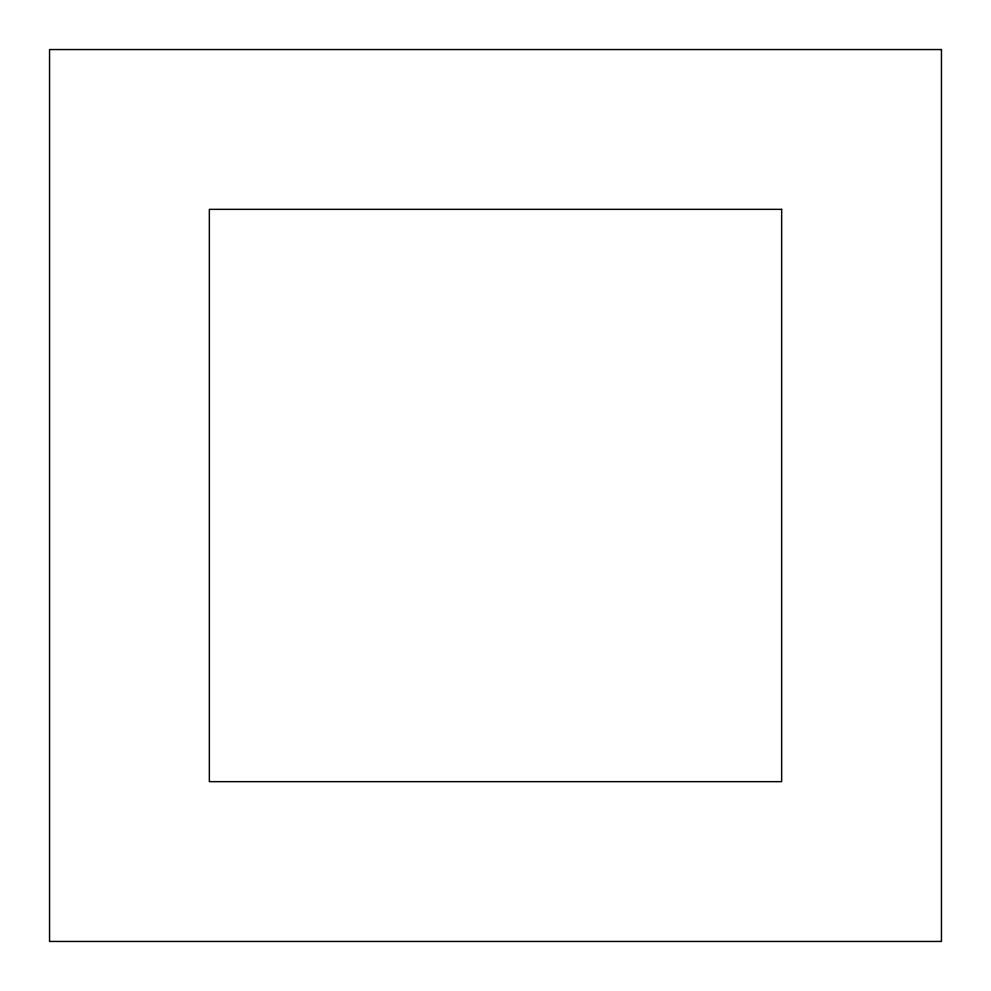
<?xml version="1.0" encoding="UTF-8"?>
<svg xmlns="http://www.w3.org/2000/svg" width="991" height="991" viewBox="0 0 991 991"><rect width="100%" height="100%" fill="white"/><g stroke="black" fill="none" stroke-linecap="round" stroke-linejoin="round"><path stroke-width="1.49" d="M941.45 49.55L49.55 49.55L49.55 941.45L941.45 941.45L941.45 49.55M781.651 209.349L209.349 209.349L209.349 781.651L781.651 781.651L781.651 209.349"/></g></svg>
